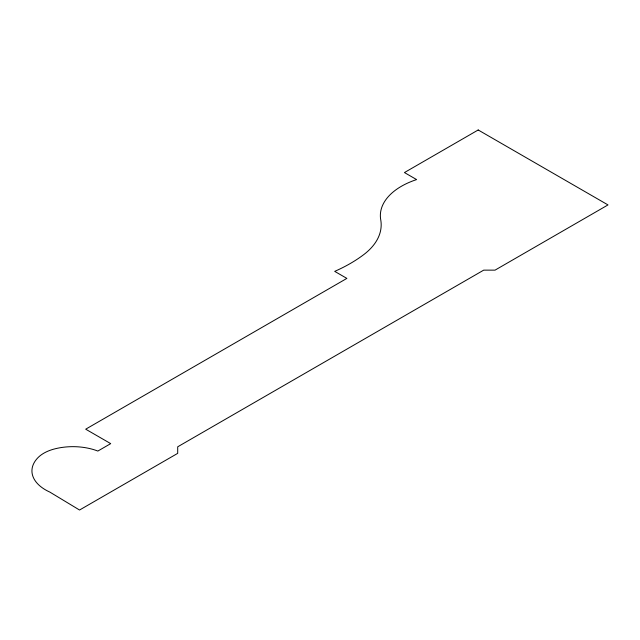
<?xml version="1.0" encoding="UTF-8"?>
<svg xmlns="http://www.w3.org/2000/svg" width="640" height="640" viewBox="0 0 640 640"><rect width="100%" height="100%" fill="white"/><g stroke="black" fill="none" stroke-linecap="round" stroke-linejoin="round"><path stroke-width="0.96" d="M478.192 129.976L404.44 172.56L416.608 179.584A71.784 41.448 0 0 0 380.736 219.816A85.12 49.144 0 0 1 363.8 254.576A152.84 88.24 0 0 1 334.704 271.368L346.872 278.4L85.696 429.192L110.704 443.632L97.848 451.056A44.704 25.808 0 0 0 53.888 449.112A35.584 20.544 0 0 0 38.328 457.312A46.544 26.872 0 0 0 49.8 492.064L79.544 510.024L177.704 453.352L177.704 446.8L483.712 270.136L495.048 270.136L608 204.92L478.192 129.976"/></g></svg>
